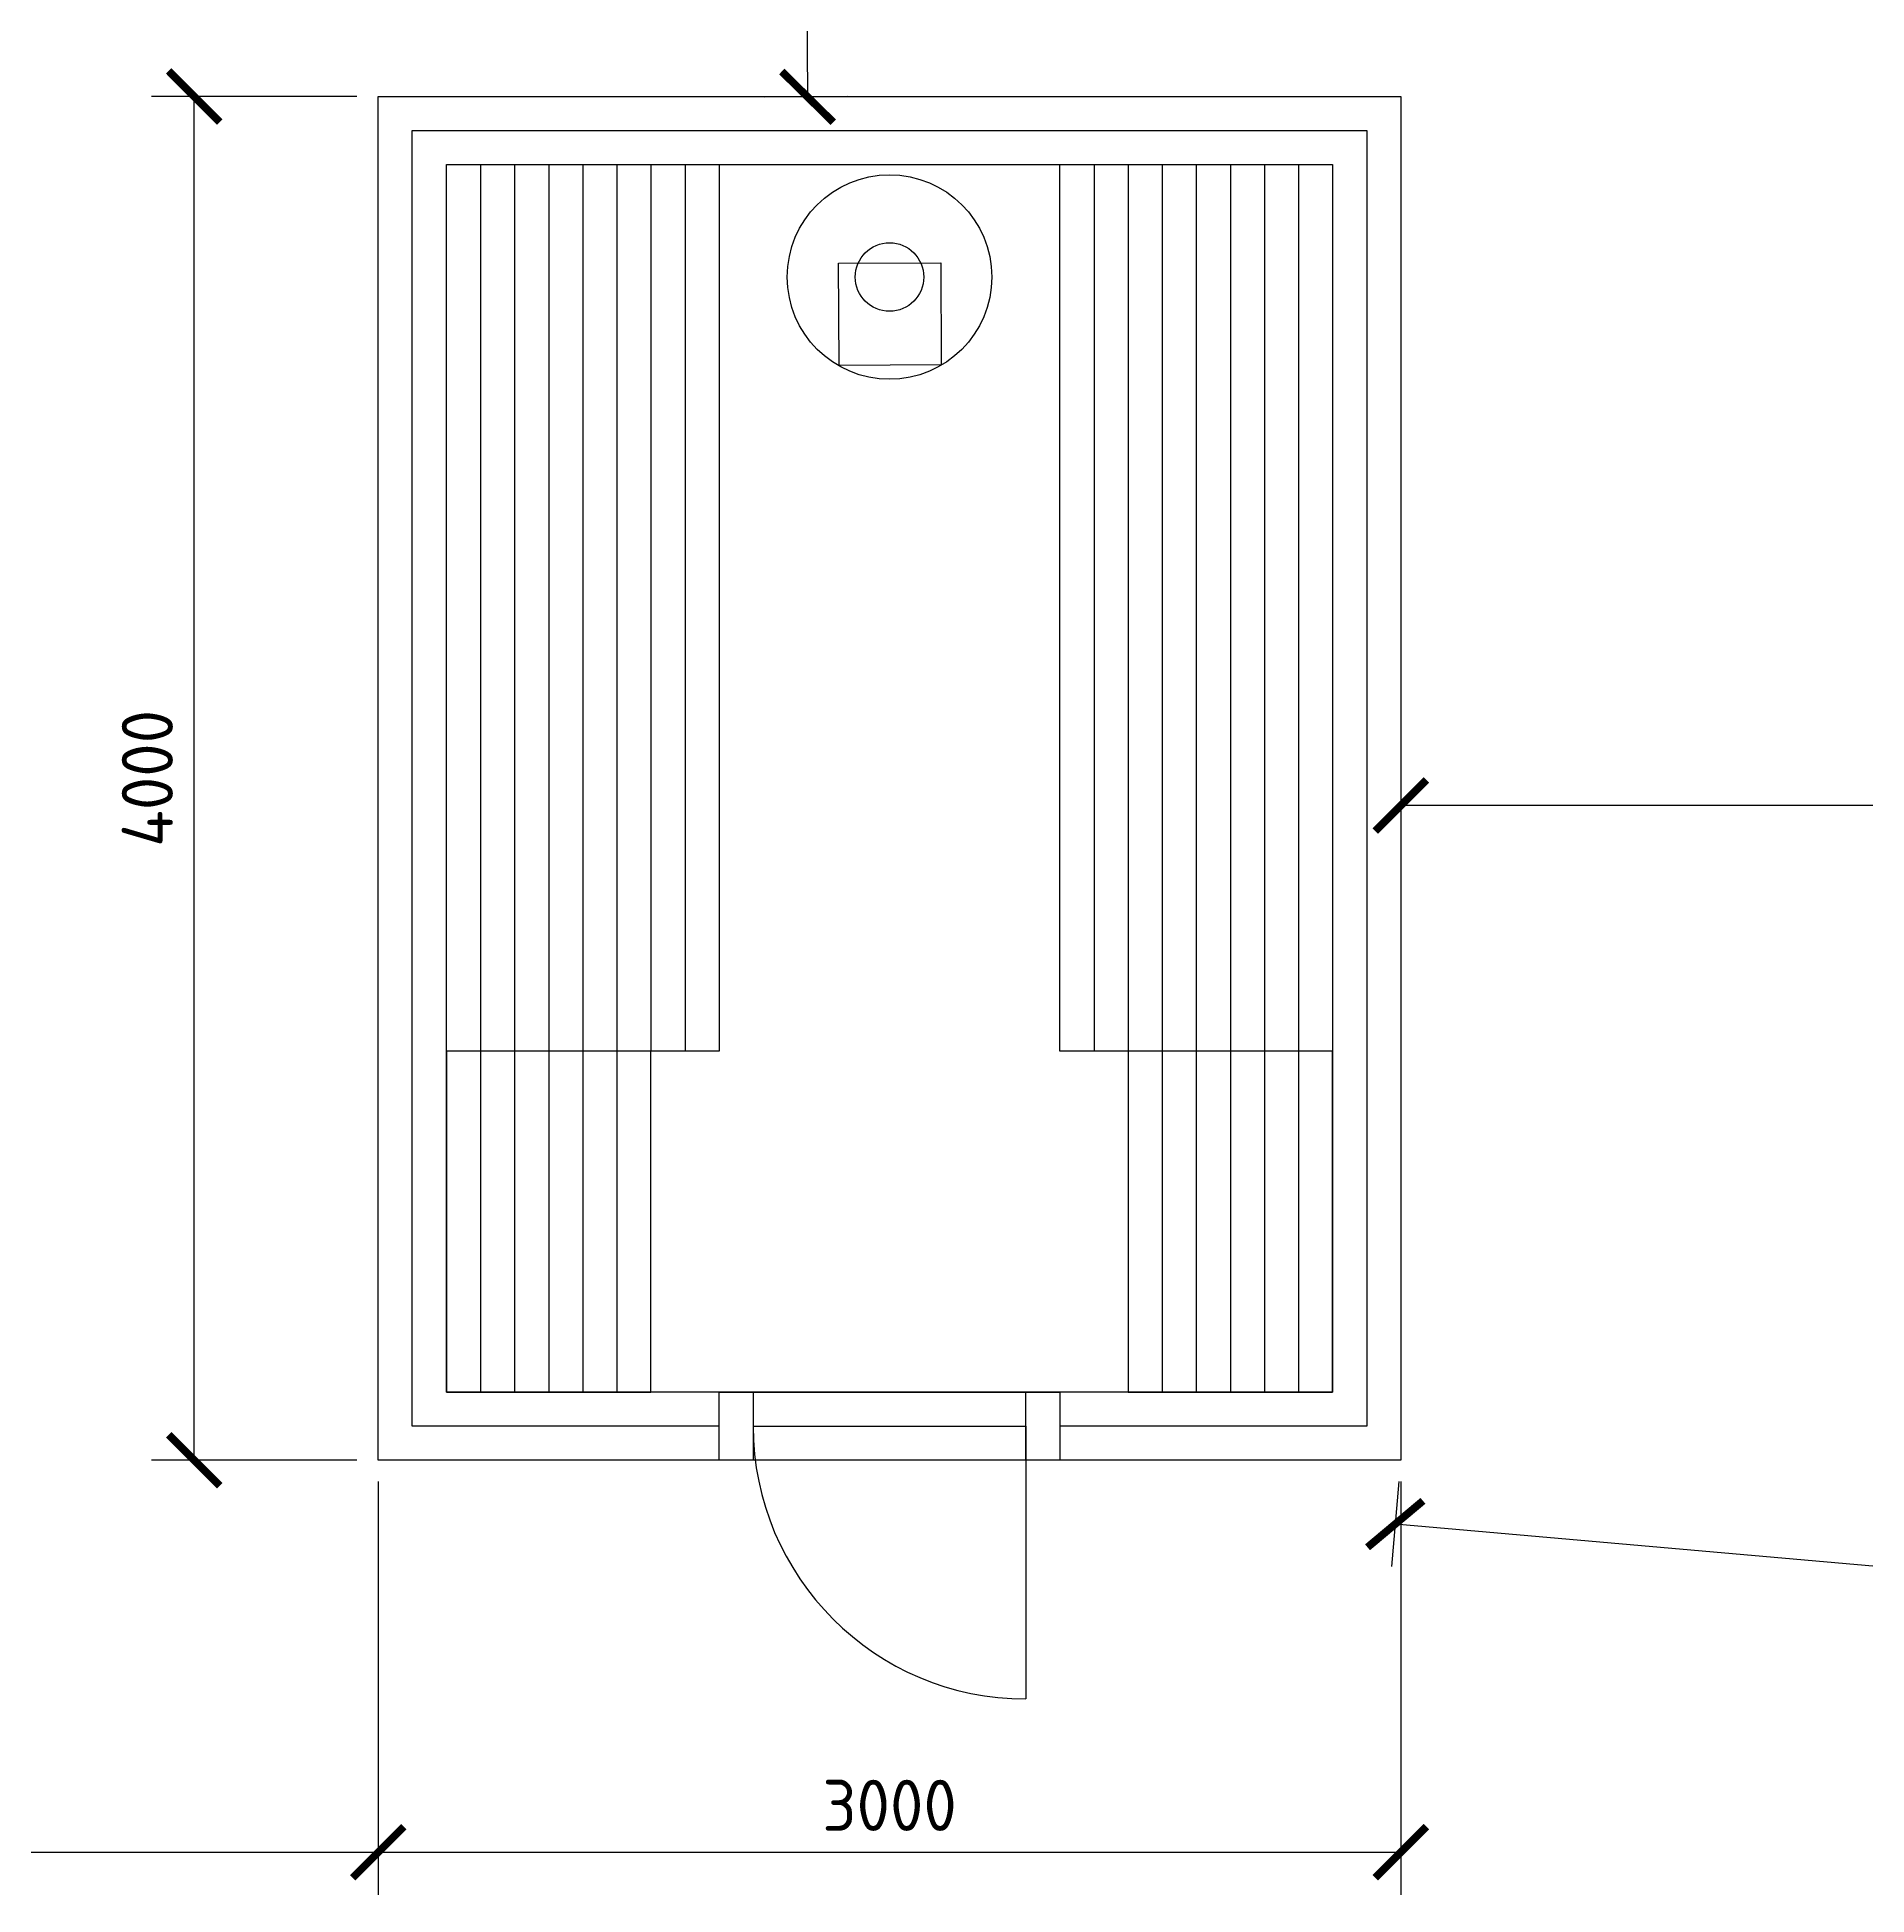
# Model space of a CAD drawing. Header units: millimetres. Extents: x -14813 to 141433, y -60308 to 84383.
# Drawn here: x 32265 to 37633, y 15051 to 20500 of the extents above; entities that cross this region are included whole.
import ezdxf

# ---------------------------------------------------------------- set-up
doc = ezdxf.new("R2010")
doc.units = ezdxf.units.MM
for name, color, linetype, lineweight in [('двери', 5, 'Continuous', 25), ('мебель', 44, 'Continuous', 25), ('оборудование', 30, 'Continuous', 25), ('размер', 1, 'Continuous', 25), ('стены', 7, 'Continuous', 25)]:
    doc.layers.add(name, color=color, linetype=linetype, lineweight=lineweight)
doc.styles.add('Аннотативный', font='')
doc.styles.get('Аннотативный').set_extended_font_data('GOST Common')
doc.dimstyles.new('Аннотативный', dxfattribs={"dimscale": 0, "dimtxt": 1.5, "dimasz": 1.5, "dimexe": 1.25, "dimexo": 0.625, "dimtad": 1, "dimdec": 0, "dimtxsty": 'Аннотативный', "dimblk": 'ARCHTICK', "dimcen": 2.5, "dimadec": 0, "dimazin": 0, "dimtfac": 1, "dimtdec": 0, "dimtmove": 0, "dimatfit": 3, "dimldrblk": 'CLOSEDBLANK', "dimfxl": 1, "dimarcsym": 0})

# ---------------------------------------------------------------- blocks, each defined once
blk = doc.blocks.new('_ArchTick')
at = {"color": 0, "linetype": 'ByBlock', "const_width": 0.15}
blk.add_lwpolyline([(-0.5, -0.5), (0.5, 0.5)], dxfattribs=at)
blk = doc.blocks.new('*D22')
at = {"layer": 'Defpoints', "color": 0, "transparency": 16777216}
for p in [(29765.9, 16325.9), (33265.9, 16325.9), (33265.9, 15176.4)]:
    blk.add_point(p, dxfattribs=at)
at = {"layer": 'размер', "color": 0, "lineweight": -2, "transparency": 16777216}
for p, q in [((29765.9, 16263.4), (29765.9, 15051.4)), ((33265.9, 16263.4), (33265.9, 15051.4)), ((29765.9, 15176.4), (33265.9, 15176.4))]:
    blk.add_line(p, q, dxfattribs=at)
at = {"layer": 'размер', "color": 0, "lineweight": -2, "transparency": 16777216, "xscale": 150, "yscale": 150, "zscale": 150, "rotation": 180}
blk.add_blockref('_ArchTick', (29765.9, 15176.4), dxfattribs=at)
at = {"layer": 'размер', "color": 0, "lineweight": -2, "transparency": 16777216, "xscale": 150, "yscale": 150, "zscale": 150}
blk.add_blockref('_ArchTick', (33265.9, 15176.4), dxfattribs=at)
at = {"layer": 'размер', "color": 0, "transparency": 16777216, "insert": (31515.9, 15313.9), "char_height": 150, "attachment_point": 5, "style": 'Аннотативный'}
blk.add_mtext('3500', dxfattribs=at)
blk = doc.blocks.new('_ClosedBlank')
at = {"color": 0, "linetype": 'ByBlock', "lineweight": -2}
for p, q in [((-1, 0.2), (0, 0)), ((-1, 0.2), (-1, -0.2)), ((0, 0), (-1, -0.2))]:
    blk.add_line(p, q, dxfattribs=at)
blk = doc.blocks.new('*D24')
at = {"layer": 'Defpoints', "color": 0, "transparency": 16777216}
for p in [(36265.9, 16325.9), (36249.5, 16138.8), (43744.9, 15667.9)]:
    blk.add_point(p, dxfattribs=at)
at = {"layer": 'размер', "color": 0, "lineweight": -2, "transparency": 16777216}
for p, q in [((36260.4, 16263.6), (36238.5, 16014.3)), ((43728.4, 15480.8), (36249.5, 16138.8)), ((43739.4, 15605.6), (43717.5, 15356.3))]:
    blk.add_line(p, q, dxfattribs=at)
at = {"layer": 'размер', "color": 0, "lineweight": -2, "transparency": 16777216, "xscale": 150, "yscale": 150, "zscale": 150}
for p, rotation in [((36249.5, 16138.8), 174.9719618738723), ((43728.4, 15480.8), 354.9719618738723)]:
    blk.add_blockref('_ArchTick', p, dxfattribs=dict(at, rotation=rotation))
at = {"layer": 'размер', "color": 0, "transparency": 16777216, "insert": (40001, 15946.8), "char_height": 150, "attachment_point": 5, "rotation": 354.972, "style": 'Аннотативный'}
blk.add_mtext('7510', dxfattribs=at)
blk = doc.blocks.new('*D100')
at = {"layer": 'Defpoints', "color": 0, "transparency": 16777216}
for p in [(33265.9, 16325.9), (36265.9, 16325.9), (36265.9, 15176.4)]:
    blk.add_point(p, dxfattribs=at)
at = {"layer": 'размер', "color": 0, "lineweight": -2, "transparency": 16777216}
for p, q in [((33265.9, 16263.4), (33265.9, 15051.4)), ((36265.9, 16263.4), (36265.9, 15051.4)), ((33265.9, 15176.4), (36265.9, 15176.4))]:
    blk.add_line(p, q, dxfattribs=at)
at = {"layer": 'размер', "color": 0, "lineweight": -2, "transparency": 16777216, "xscale": 150, "yscale": 150, "zscale": 150, "rotation": 180}
blk.add_blockref('_ArchTick', (33265.9, 15176.4), dxfattribs=at)
at = {"layer": 'размер', "color": 0, "lineweight": -2, "transparency": 16777216, "xscale": 150, "yscale": 150, "zscale": 150}
blk.add_blockref('_ArchTick', (36265.9, 15176.4), dxfattribs=at)
at = {"layer": 'размер', "color": 0, "transparency": 16777216, "insert": (34765.9, 15313.9), "char_height": 150, "attachment_point": 5, "style": 'Аннотативный'}
blk.add_mtext('3000', dxfattribs=at)
blk = doc.blocks.new('*D101')
at = {"layer": 'Defpoints', "color": 0, "transparency": 16777216}
for p in [(32726, 20325.9), (33265.9, 20325.9), (33265.9, 16325.9)]:
    blk.add_point(p, dxfattribs=at)
at = {"layer": 'размер', "color": 0, "lineweight": -2, "transparency": 16777216}
for p, q in [((33203.4, 20325.9), (32601, 20325.9)), ((32726, 16325.9), (32726, 20325.9)), ((33203.4, 16325.9), (32601, 16325.9))]:
    blk.add_line(p, q, dxfattribs=at)
at = {"layer": 'размер', "color": 0, "lineweight": -2, "transparency": 16777216, "xscale": 150, "yscale": 150, "zscale": 150}
for p, rotation in [((32726, 20325.9), 90), ((32726, 16325.9), 270)]:
    blk.add_blockref('_ArchTick', p, dxfattribs=dict(at, rotation=rotation))
at = {"layer": 'размер', "color": 0, "transparency": 16777216, "insert": (32588.5, 18325.9), "char_height": 150, "attachment_point": 5, "rotation": 90, "style": 'Аннотативный'}
blk.add_mtext('4000', dxfattribs=at)
blk = doc.blocks.new('*D102')
at = {"layer": 'Defpoints', "color": 0, "transparency": 16777216}
for p in [(36265.9, 18777.9), (41469.5, 18777.9), (36265.9, 18246.2)]:
    blk.add_point(p, dxfattribs=at)
at = {"layer": 'размер', "color": 0, "lineweight": -2, "transparency": 16777216}
for p, q in [((36265.9, 18715.4), (36265.9, 18121.2)), ((41469.5, 18715.4), (41469.5, 18121.2)), ((41469.5, 18246.2), (36265.9, 18246.2))]:
    blk.add_line(p, q, dxfattribs=at)
at = {"layer": 'размер', "color": 0, "lineweight": -2, "transparency": 16777216, "xscale": 150, "yscale": 150, "zscale": 150, "rotation": 180}
blk.add_blockref('_ArchTick', (36265.9, 18246.2), dxfattribs=at)
at = {"layer": 'размер', "color": 0, "lineweight": -2, "transparency": 16777216, "xscale": 150, "yscale": 150, "zscale": 150}
blk.add_blockref('_ArchTick', (41469.5, 18246.2), dxfattribs=at)
at = {"layer": 'размер', "color": 0, "transparency": 16777216, "insert": (38867.7, 18383.7), "char_height": 150, "attachment_point": 5, "style": 'Аннотативный'}
blk.add_mtext('5200', dxfattribs=at)
blk = doc.blocks.new('*D103')
at = {"layer": 'Defpoints', "color": 0, "transparency": 16777216}
for p in [(34680.5, 23638.9), (34525.4, 20324.6), (34703.9, 20325.9)]:
    blk.add_point(p, dxfattribs=at)
at = {"layer": 'размер', "color": 0, "lineweight": -2, "transparency": 16777216}
for p, q in [((34618, 23638.5), (34377, 23636.8)), ((34502, 23637.6), (34525.4, 20324.6)), ((34641.4, 20325.4), (34400.4, 20323.7))]:
    blk.add_line(p, q, dxfattribs=at)
at = {"layer": 'размер', "color": 0, "lineweight": -2, "transparency": 16777216, "xscale": 150, "yscale": 150, "zscale": 150}
for p, rotation in [((34502, 23637.6), 90.40352908379191), ((34525.4, 20324.6), 270.4035290837919)]:
    blk.add_blockref('_ArchTick', p, dxfattribs=dict(at, rotation=rotation))
at = {"layer": 'размер', "color": 0, "transparency": 16777216, "insert": (34651.2, 21982.1), "char_height": 150, "attachment_point": 5, "rotation": 270.4035, "style": 'Аннотативный'}
blk.add_mtext('3310', dxfattribs=at)

msp = doc.modelspace()

# ---------------------------------------------------------------- linework, layer by layer
at = {"layer": 'двери'}
for p, q in [((34365.9, 16425.9), (35165.9, 16425.9)), ((35165.9, 16425.9), (35165.9, 15625.9))]:
    msp.add_line(p, q, dxfattribs=at)
for points in [[(34765.9, 16525.9), (35265.9, 16525.9), (35265.9, 16325.9), (34265.9, 16325.9), (34265.9, 16525.9), (35265.9, 16525.9)], [(34265.9, 16525.9), (34365.9, 16525.9), (34365.9, 16325.9), (34265.9, 16325.9), (34265.9, 16525.9)], [(35165.9, 16525.9), (35265.9, 16525.9), (35265.9, 16325.9), (35165.9, 16325.9), (35165.9, 16525.9)]]:
    msp.add_lwpolyline(points, dxfattribs=at)
msp.add_arc((35165.9, 16425.9), 800, 180, 270, dxfattribs=at)
at = {"layer": 'мебель'}
for p, q in [((33565.9, 20125.9), (33565.9, 17525.9)), ((33565.9, 20125.9), (33565.9, 16525.9)), ((33665.9, 20125.9), (33665.9, 16525.9)), ((33765.9, 20125.9), (33765.9, 17525.9)), ((33765.9, 20125.9), (33765.9, 17525.9)), ((33765.9, 20125.9), (33765.9, 16525.9)), ((33865.9, 20125.9), (33865.9, 16525.9)), ((33965.9, 20125.9), (33965.9, 16525.9)), ((34065.9, 20125.9), (34065.9, 17525.9)), ((34165.9, 20125.9), (34165.9, 17525.9)), ((35365.9, 20125.9), (35365.9, 17525.9)), ((35365.9, 20125.9), (35365.9, 17525.9)), ((35465.9, 20125.9), (35465.9, 17525.9)), ((35565.9, 20125.9), (35565.9, 17525.9)), ((35565.9, 20125.9), (35565.9, 17525.9)), ((35565.9, 20125.9), (35565.9, 16525.9)), ((35665.9, 20125.9), (35665.9, 16525.9)), ((35765.9, 20125.9), (35765.9, 16525.9)), ((35865.9, 20125.9), (35865.9, 16525.9)), ((35965.9, 20125.9), (35965.9, 16525.9))]:
    msp.add_line(p, q, dxfattribs=at)
for points in [[(33465.9, 20125.9), (34265.9, 20125.9), (34265.9, 17525.9), (33465.9, 17525.9), (33465.9, 20125.9)], [(35265.9, 20125.9), (36065.9, 20125.9), (36065.9, 17525.9), (35265.9, 17525.9), (35265.9, 20125.9)], [(33465.9, 16525.9), (34065.9, 16525.9), (34065.9, 17525.9), (33465.9, 17525.9), (33465.9, 16525.9)], [(35465.9, 16525.9), (36065.9, 16525.9), (36065.9, 17525.9), (35465.9, 17525.9), (35465.9, 16525.9)]]:
    msp.add_lwpolyline(points, dxfattribs=at)
at = {"layer": 'оборудование'}
msp.add_lwpolyline([(34616.5, 19837.1), (34916.4, 19838.4), (34917.8, 19538.4), (34617.8, 19537.1), (34616.5, 19837.1)], dxfattribs=at)
for radius in [300, 100.5]:
    msp.add_circle((34765.9, 19796.3), radius, dxfattribs=at)
at = {"layer": 'стены'}
for points in [[(33265.9, 20325.9), (36265.9, 20325.9), (36265.9, 16325.9), (33265.9, 16325.9), (33265.9, 20325.9)], [(33265.9, 20325.9), (36265.9, 20325.9), (36265.9, 16325.9), (33265.9, 16325.9), (33265.9, 20325.9)], [(34265.9, 16425.9), (33365.9, 16425.9), (33365.9, 20225.9), (36165.9, 20225.9), (36165.9, 16425.9), (35265.9, 16425.9)], [(33465.9, 17525.9), (33465.9, 20125.9), (36065.9, 20125.9), (36065.9, 17525.9)], [(36065.9, 17525.9), (36065.9, 16525.9), (33465.9, 16525.9), (33465.9, 17525.9)]]:
    msp.add_lwpolyline(points, dxfattribs=at)

# ---------------------------------------------------------------- dimensions: what is measured, and where the dimension line sits
at = {"layer": 'размер'}
for p1, p2, distance, picture, middle in [((34680.5, 23638.9), (34703.9, 20325.9), -178.5, '*D103', (34651.2, 21982.1)), ((43744.9, 15667.9), (36265.9, 16325.9), 187.8, '*D24', (40001, 15946.8))]:
    dim = msp.add_aligned_dim(p1=p1, p2=p2, distance=distance, dimstyle='Аннотативный', override={"dimrnd": 10}, dxfattribs=at)
    dim.commit()
    dim.dimension.update_dxf_attribs({"geometry": picture, "text_midpoint": middle})
dim = msp.add_linear_dim(base=(32726, 20325.9), p1=(33265.9, 16325.9), p2=(33265.9, 20325.9), angle=90, dimstyle='Аннотативный', dxfattribs=at)
dim.commit()
dim.dimension.update_dxf_attribs({"geometry": '*D101', "text_midpoint": (32588.5, 18325.9)})
dim = msp.add_linear_dim(base=(36265.9, 18246.2), p1=(41469.5, 18777.9), p2=(36265.9, 18777.9), dimstyle='Аннотативный', override={"dimrnd": 10}, dxfattribs=at)
dim.commit()
dim.dimension.update_dxf_attribs({"geometry": '*D102', "text_midpoint": (38867.7, 18383.7)})
for base, p1, p2, picture, middle in [((33265.9, 15176.4), (29765.9, 16325.9), (33265.9, 16325.9), '*D22', (31515.9, 15313.9)), ((36265.9, 15176.4), (33265.9, 16325.9), (36265.9, 16325.9), '*D100', (34765.9, 15313.9))]:
    dim = msp.add_linear_dim(base=base, p1=p1, p2=p2, dimstyle='Аннотативный', dxfattribs=at)
    dim.commit()
    dim.dimension.update_dxf_attribs({"geometry": picture, "text_midpoint": middle})

doc.saveas('drawing.dxf')
